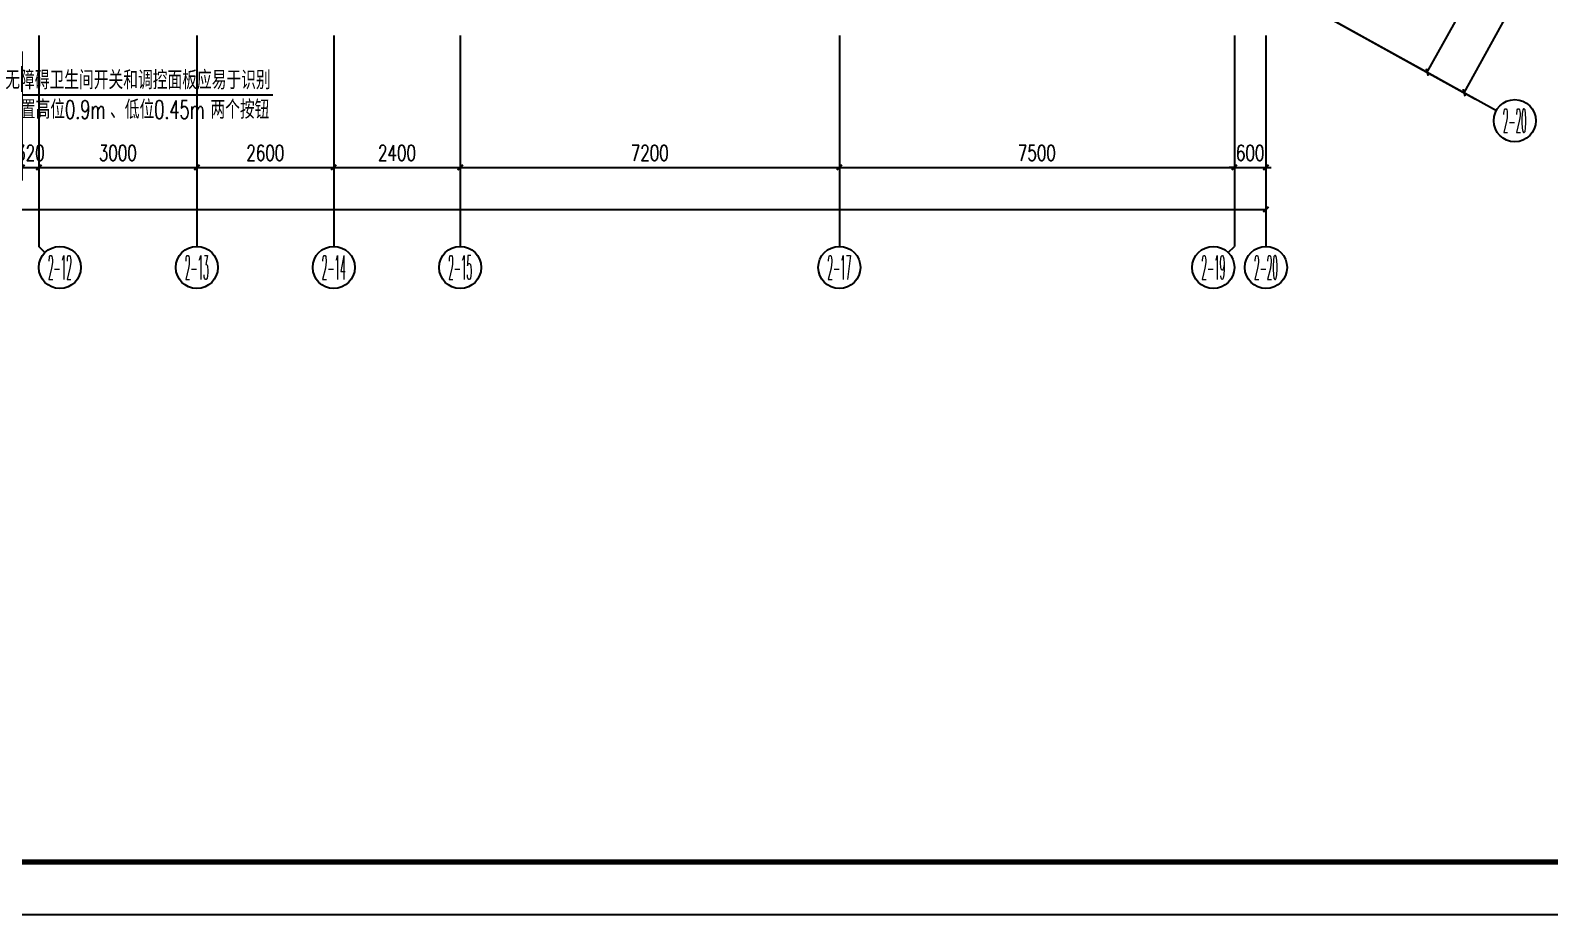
# Model space of a CAD drawing. Extents: x -9422388 to 15610651, y -1992469 to 953794.
# Drawn here: x -2832673 to -2803827, y -380398 to -363613 of the extents above; entities that cross this region are included whole.
import ezdxf
from ezdxf.enums import TextEntityAlignment as Align

# ---------------------------------------------------------------- set-up
doc = ezdxf.new("R2010")
doc.units = 0
doc.header["$LTSCALE"] = 1000
for name, color, linetype in [('AXIS_TEXT', 7, 'Continuous'), ('DIM-消防', 3, 'Continuous'), ('PUB_TITLE', 4, 'Continuous')]:
    doc.layers.add(name, color=color, linetype=linetype)
doc.styles.add('_TCH_AXIS', font='COMPLEX', dxfattribs={"bigfont": 'GBCBIG'})
doc.styles.add('_TCH_DIM_T3', font='SIMPLEX', dxfattribs={"width": 0.705882, "bigfont": 'GBCBIG'})
doc.styles.add('_TEL_DIM', font='SIMPLEX', dxfattribs={"width": 0.8, "height": 3.5, "bigfont": 'HZTXT'})
doc.styles.add('COMPLEX', font='COMPLEX')
doc.dimstyles.new('_TCH_ARCH&&100', dxfattribs={"dimtxt": 297.5, "dimasz": 100, "dimexe": 250, "dimexo": 300, "dimgap": 126.25, "dimtad": 1, "dimdec": 0, "dimzin": 0, "dimdsep": 46, "dimtxsty": '_TCH_DIM_T3', "dimblk": 'ARCHTICK', "dimcen": 0.09, "dimclrt": 7, "dimazin": 2, "dimtfac": 1, "dimtdec": 0, "dimtix": 1, "dimtmove": 2, "dimatfit": 3, "dimfxl": 0, "dimtolj": 1, "dimtzin": 0, "dimarcsym": 0})

# ---------------------------------------------------------------- blocks, each defined once
blk = doc.blocks.new('_ArchTick')
at = {"color": 0, "linetype": 'ByBlock', "const_width": 0.4}
blk.add_lwpolyline([(-0.5, -0.5), (0.5, 0.5)], dxfattribs=at)
blk = doc.blocks.new('*D2835')
at = {"color": 0, "lineweight": -2, "transparency": 16777216}
for p, q in [((1543921, -194365), (1546940, -196036)), ((1544412, -200087), (1546721, -195915)), ((1541612, -198538), (1544631, -200208))]:
    blk.add_line(p, q, dxfattribs=at)
at = {"layer": 'Defpoints', "color": 0, "transparency": 16777216}
for p in [(1543659, -194220), (1546721, -195915), (1541350, -198393)]:
    blk.add_point(p, dxfattribs=at)
at = {"color": 0, "lineweight": -2, "transparency": 16777216, "xscale": 100, "yscale": 100, "zscale": 100}
for p, rotation in [((1546721, -195915), 61.03914883823066), ((1544412, -200087), 241.0391488382307)]:
    blk.add_blockref('_ArchTick', p, dxfattribs=dict(at, rotation=rotation))
at = {"color": 7, "transparency": 16777216, "insert": (1545326, -197868), "char_height": 297.5, "attachment_point": 5, "rotation": 61.0391, "style": '_TCH_DIM_T3'}
blk.add_mtext('\\A1;4769', dxfattribs=at)
blk = doc.blocks.new('*D2837')
at = {"color": 0, "lineweight": -2, "transparency": 16777216}
for p, q in [((1546231, -190193), (1549949, -192250)), ((1545112, -200475), (1549731, -192129)), ((1541612, -198538), (1545331, -200596))]:
    blk.add_line(p, q, dxfattribs=at)
at = {"layer": 'Defpoints', "color": 0, "transparency": 16777216}
for p in [(1545968, -190047), (1549731, -192129), (1541350, -198393)]:
    blk.add_point(p, dxfattribs=at)
at = {"color": 0, "lineweight": -2, "transparency": 16777216, "xscale": 100, "yscale": 100, "zscale": 100}
for p, rotation in [((1549731, -192129), 61.0391488381117), ((1545112, -200475), 241.0391488381117)]:
    blk.add_blockref('_ArchTick', p, dxfattribs=dict(at, rotation=rotation))
at = {"color": 7, "transparency": 16777216, "insert": (1547181, -196169), "char_height": 297.5, "attachment_point": 5, "rotation": 61.0391, "style": '_TCH_DIM_T3'}
blk.add_mtext('\\A1;9538', dxfattribs=at)
blk = doc.blocks.new('*D2838')
at = {"color": 0, "lineweight": -2, "transparency": 16777216}
for p, q in [((1474530, -199693), (1474530, -202943)), ((1541350, -199693), (1541350, -202943)), ((1474530, -202693), (1541350, -202693))]:
    blk.add_line(p, q, dxfattribs=at)
at = {"layer": 'Defpoints', "color": 0, "transparency": 16777216}
for p in [(1474530, -199393), (1541350, -199393), (1541350, -202693)]:
    blk.add_point(p, dxfattribs=at)
at = {"color": 0, "lineweight": -2, "transparency": 16777216, "xscale": 100, "yscale": 100, "zscale": 100, "rotation": 180}
blk.add_blockref('_ArchTick', (1474530, -202693), dxfattribs=at)
at = {"color": 0, "lineweight": -2, "transparency": 16777216, "xscale": 100, "yscale": 100, "zscale": 100}
blk.add_blockref('_ArchTick', (1541350, -202693), dxfattribs=at)
at = {"color": 7, "transparency": 16777216, "insert": (1507940, -202418), "char_height": 297.5, "attachment_point": 5, "style": '_TCH_DIM_T3'}
blk.add_mtext('\\A1;66820', dxfattribs=at)
blk = doc.blocks.new('*D2846')
at = {"color": 0, "lineweight": -2, "transparency": 16777216}
for p, q in [((1517730, -199693), (1517730, -202143)), ((1518050, -199693), (1518050, -202143)), ((1517730, -201893), (1517630, -201893)), ((1517730, -201893), (1518050, -201893)), ((1518050, -201893), (1518150, -201893))]:
    blk.add_line(p, q, dxfattribs=at)
at = {"layer": 'Defpoints', "color": 0, "transparency": 16777216}
for p in [(1517730, -199393), (1518050, -199393), (1518050, -201893)]:
    blk.add_point(p, dxfattribs=at)
at = {"color": 0, "lineweight": -2, "transparency": 16777216, "xscale": 100, "yscale": 100, "zscale": 100}
blk.add_blockref('_ArchTick', (1517730, -201893), dxfattribs=at)
at = {"color": 0, "lineweight": -2, "transparency": 16777216, "xscale": 100, "yscale": 100, "zscale": 100, "rotation": 180}
blk.add_blockref('_ArchTick', (1518050, -201893), dxfattribs=at)
at = {"color": 7, "transparency": 16777216, "insert": (1517890, -201618), "char_height": 297.5, "attachment_point": 5, "style": '_TCH_DIM_T3'}
blk.add_mtext('\\A1;320', dxfattribs=at)
blk = doc.blocks.new('*D2847')
at = {"color": 0, "lineweight": -2, "transparency": 16777216}
for p, q in [((1518050, -199693), (1518050, -202143)), ((1521050, -199693), (1521050, -202143)), ((1518050, -201893), (1521050, -201893))]:
    blk.add_line(p, q, dxfattribs=at)
at = {"layer": 'Defpoints', "color": 0, "transparency": 16777216}
for p in [(1518050, -199393), (1521050, -199393), (1521050, -201893)]:
    blk.add_point(p, dxfattribs=at)
at = {"color": 0, "lineweight": -2, "transparency": 16777216, "xscale": 100, "yscale": 100, "zscale": 100, "rotation": 180}
blk.add_blockref('_ArchTick', (1518050, -201893), dxfattribs=at)
at = {"color": 0, "lineweight": -2, "transparency": 16777216, "xscale": 100, "yscale": 100, "zscale": 100}
blk.add_blockref('_ArchTick', (1521050, -201893), dxfattribs=at)
at = {"color": 7, "transparency": 16777216, "insert": (1519550, -201618), "char_height": 297.5, "attachment_point": 5, "style": '_TCH_DIM_T3'}
blk.add_mtext('\\A1;3000', dxfattribs=at)
blk = doc.blocks.new('*D2848')
at = {"color": 0, "lineweight": -2, "transparency": 16777216}
for p, q in [((1521050, -199693), (1521050, -202143)), ((1523650, -199693), (1523650, -202143)), ((1521050, -201893), (1523650, -201893))]:
    blk.add_line(p, q, dxfattribs=at)
at = {"layer": 'Defpoints', "color": 0, "transparency": 16777216}
for p in [(1521050, -199393), (1523650, -199393), (1523650, -201893)]:
    blk.add_point(p, dxfattribs=at)
at = {"color": 0, "lineweight": -2, "transparency": 16777216, "xscale": 100, "yscale": 100, "zscale": 100, "rotation": 180}
blk.add_blockref('_ArchTick', (1521050, -201893), dxfattribs=at)
at = {"color": 0, "lineweight": -2, "transparency": 16777216, "xscale": 100, "yscale": 100, "zscale": 100}
blk.add_blockref('_ArchTick', (1523650, -201893), dxfattribs=at)
at = {"color": 7, "transparency": 16777216, "insert": (1522350, -201618), "char_height": 297.5, "attachment_point": 5, "style": '_TCH_DIM_T3'}
blk.add_mtext('\\A1;2600', dxfattribs=at)
blk = doc.blocks.new('*D2849')
at = {"color": 0, "lineweight": -2, "transparency": 16777216}
for p, q in [((1523650, -199693), (1523650, -202143)), ((1526050, -199693), (1526050, -202143)), ((1523650, -201893), (1526050, -201893))]:
    blk.add_line(p, q, dxfattribs=at)
at = {"layer": 'Defpoints', "color": 0, "transparency": 16777216}
for p in [(1523650, -199393), (1526050, -199393), (1526050, -201893)]:
    blk.add_point(p, dxfattribs=at)
at = {"color": 0, "lineweight": -2, "transparency": 16777216, "xscale": 100, "yscale": 100, "zscale": 100, "rotation": 180}
blk.add_blockref('_ArchTick', (1523650, -201893), dxfattribs=at)
at = {"color": 0, "lineweight": -2, "transparency": 16777216, "xscale": 100, "yscale": 100, "zscale": 100}
blk.add_blockref('_ArchTick', (1526050, -201893), dxfattribs=at)
at = {"color": 7, "transparency": 16777216, "insert": (1524850, -201618), "char_height": 297.5, "attachment_point": 5, "style": '_TCH_DIM_T3'}
blk.add_mtext('\\A1;2400', dxfattribs=at)
blk = doc.blocks.new('*D2850')
at = {"color": 0, "lineweight": -2, "transparency": 16777216}
for p, q in [((1526050, -199693), (1526050, -202143)), ((1533250, -199693), (1533250, -202143)), ((1526050, -201893), (1533250, -201893))]:
    blk.add_line(p, q, dxfattribs=at)
at = {"layer": 'Defpoints', "color": 0, "transparency": 16777216}
for p in [(1526050, -199393), (1533250, -199393), (1533250, -201893)]:
    blk.add_point(p, dxfattribs=at)
at = {"color": 0, "lineweight": -2, "transparency": 16777216, "xscale": 100, "yscale": 100, "zscale": 100, "rotation": 180}
blk.add_blockref('_ArchTick', (1526050, -201893), dxfattribs=at)
at = {"color": 0, "lineweight": -2, "transparency": 16777216, "xscale": 100, "yscale": 100, "zscale": 100}
blk.add_blockref('_ArchTick', (1533250, -201893), dxfattribs=at)
at = {"color": 7, "transparency": 16777216, "insert": (1529650, -201618), "char_height": 297.5, "attachment_point": 5, "style": '_TCH_DIM_T3'}
blk.add_mtext('\\A1;7200', dxfattribs=at)
blk = doc.blocks.new('*D2851')
at = {"color": 0, "lineweight": -2, "transparency": 16777216}
for p, q in [((1533250, -199693), (1533250, -202143)), ((1540750, -199693), (1540750, -202143)), ((1533250, -201893), (1540750, -201893))]:
    blk.add_line(p, q, dxfattribs=at)
at = {"layer": 'Defpoints', "color": 0, "transparency": 16777216}
for p in [(1533250, -199393), (1540750, -199393), (1540750, -201893)]:
    blk.add_point(p, dxfattribs=at)
at = {"color": 0, "lineweight": -2, "transparency": 16777216, "xscale": 100, "yscale": 100, "zscale": 100, "rotation": 180}
blk.add_blockref('_ArchTick', (1533250, -201893), dxfattribs=at)
at = {"color": 0, "lineweight": -2, "transparency": 16777216, "xscale": 100, "yscale": 100, "zscale": 100}
blk.add_blockref('_ArchTick', (1540750, -201893), dxfattribs=at)
at = {"color": 7, "transparency": 16777216, "insert": (1537000, -201618), "char_height": 297.5, "attachment_point": 5, "style": '_TCH_DIM_T3'}
blk.add_mtext('\\A1;7500', dxfattribs=at)
blk = doc.blocks.new('*D2852')
at = {"color": 0, "lineweight": -2, "transparency": 16777216}
for p, q in [((1540750, -199693), (1540750, -202143)), ((1541350, -199693), (1541350, -202143)), ((1540750, -201893), (1540650, -201893)), ((1540750, -201893), (1541350, -201893)), ((1541350, -201893), (1541450, -201893))]:
    blk.add_line(p, q, dxfattribs=at)
at = {"layer": 'Defpoints', "color": 0, "transparency": 16777216}
for p in [(1540750, -199393), (1541350, -199393), (1541350, -201893)]:
    blk.add_point(p, dxfattribs=at)
at = {"color": 0, "lineweight": -2, "transparency": 16777216, "xscale": 100, "yscale": 100, "zscale": 100}
blk.add_blockref('_ArchTick', (1540750, -201893), dxfattribs=at)
at = {"color": 0, "lineweight": -2, "transparency": 16777216, "xscale": 100, "yscale": 100, "zscale": 100, "rotation": 180}
blk.add_blockref('_ArchTick', (1541350, -201893), dxfattribs=at)
at = {"color": 7, "transparency": 16777216, "insert": (1541050, -201618), "char_height": 297.5, "attachment_point": 5, "style": '_TCH_DIM_T3'}
blk.add_mtext('\\A1;600', dxfattribs=at)
blk = doc.blocks.new('_AXISO')
at = {"color": 0}
blk.add_circle((0, 0), 0.5, dxfattribs=at)
at = {"layer": 'AXIS_TEXT', "color": 0, "style": 'COMPLEX', "width": 1.041667}
blk.add_attdef('A', text='', height=0.56, dxfattribs=at).set_placement((-0.25, -0.28), (0.25, -0.28), align=Align.FIT)
blk = doc.blocks.new('34214')
at = {"color": 8}
for p, q in [((1542228.5, -198878.9), (1545724.6, -200813.6)), ((1518049.8, -199392.6), (1518049.8, -203392.6)), ((1521049.8, -199392.6), (1521049.8, -203392.6)), ((1523649.8, -199392.6), (1523649.8, -203392.6)), ((1526049.8, -199392.6), (1526049.8, -203392.6)), ((1533249.8, -199392.6), (1533249.8, -203392.6)), ((1540749.8, -199392.6), (1540749.8, -203392.6)), ((1541349.8, -199392.6), (1541349.8, -203392.6)), ((1518167, -203509.7), (1518049.8, -203392.6)), ((1540632.7, -203509.7), (1540749.8, -203392.6))]:
    blk.add_line(p, q, dxfattribs=at)
ref = blk.add_blockref('_AXISO', (1546074.5, -201007.3), dxfattribs=dict(at, xscale=800, yscale=800, zscale=800))
ref.add_attrib('A', '2-20', dxfattribs={"layer": 'AXIS_TEXT', "color": 8, "height": 452.55, "style": '_TCH_AXIS', "width": 0.2625}).set_placement((1545848.3, -201233.6), (1546300.8, -201233.6), align=Align.FIT)
ref = blk.add_blockref('_AXISO', (1518449.8, -203792.6), dxfattribs=dict(at, xscale=800, yscale=800, zscale=800))
ref.add_attrib('A', '2-12', dxfattribs={"layer": 'AXIS_TEXT', "color": 8, "height": 452.55, "style": '_TCH_AXIS', "width": 0.28}).set_placement((1518223.5, -204018.8), (1518676.1, -204018.8), align=Align.FIT)
ref = blk.add_blockref('_AXISO', (1521049.8, -203792.6), dxfattribs=dict(at, xscale=800, yscale=800, zscale=800))
ref.add_attrib('A', '2-13', dxfattribs={"layer": 'AXIS_TEXT', "color": 8, "height": 452.55, "style": '_TCH_AXIS', "width": 0.28}).set_placement((1520823.5, -204018.8), (1521276.1, -204018.8), align=Align.FIT)
ref = blk.add_blockref('_AXISO', (1523649.8, -203792.6), dxfattribs=dict(at, xscale=800, yscale=800, zscale=800))
ref.add_attrib('A', '2-14', dxfattribs={"layer": 'AXIS_TEXT', "color": 8, "height": 452.55, "style": '_TCH_AXIS', "width": 0.272727}).set_placement((1523423.5, -204018.8), (1523876.1, -204018.8), align=Align.FIT)
ref = blk.add_blockref('_AXISO', (1526049.8, -203792.6), dxfattribs=dict(at, xscale=800, yscale=800, zscale=800))
ref.add_attrib('A', '2-15', dxfattribs={"layer": 'AXIS_TEXT', "color": 8, "height": 452.55, "style": '_TCH_AXIS', "width": 0.28}).set_placement((1525823.5, -204018.8), (1526276.1, -204018.8), align=Align.FIT)
ref = blk.add_blockref('_AXISO', (1533249.8, -203792.6), dxfattribs=dict(at, xscale=800, yscale=800, zscale=800))
ref.add_attrib('A', '2-17', dxfattribs={"layer": 'AXIS_TEXT', "color": 8, "height": 452.55, "style": '_TCH_AXIS', "width": 0.28}).set_placement((1533023.5, -204018.8), (1533476.1, -204018.8), align=Align.FIT)
ref = blk.add_blockref('_AXISO', (1540349.8, -203792.6), dxfattribs=dict(at, xscale=800, yscale=800, zscale=800))
ref.add_attrib('A', '2-19', dxfattribs={"layer": 'AXIS_TEXT', "color": 8, "height": 452.55, "style": '_TCH_AXIS', "width": 0.28}).set_placement((1540123.5, -204018.8), (1540576.1, -204018.8), align=Align.FIT)
ref = blk.add_blockref('_AXISO', (1541349.8, -203792.6), dxfattribs=dict(at, xscale=800, yscale=800, zscale=800))
ref.add_attrib('A', '2-20', dxfattribs={"layer": 'AXIS_TEXT', "color": 8, "height": 452.55, "style": '_TCH_AXIS', "width": 0.2625}).set_placement((1541123.5, -204018.8), (1541576.1, -204018.8), align=Align.FIT)
for p1, p2, distance, picture, middle in [((1541349.8, -198392.6), (1545968.2, -190047.3), -4300, '*D2837', (1547180.7, -196168.9)), ((1541349.8, -198392.6), (1543659, -194219.9), -3500, '*D2835', (1545326.1, -197867.8)), ((1474529.8, -199392.6), (1541349.8, -199392.6), -3300, '*D2838', (1507939.8, -202417.6)), ((1517729.8, -199392.6), (1518049.8, -199392.6), -2500, '*D2846', (1517889.8, -201617.6)), ((1518049.8, -199392.6), (1521049.8, -199392.6), -2500, '*D2847', (1519549.8, -201617.6)), ((1521049.8, -199392.6), (1523649.8, -199392.6), -2500, '*D2848', (1522349.8, -201617.6)), ((1523649.8, -199392.6), (1526049.8, -199392.6), -2500, '*D2849', (1524849.8, -201617.6)), ((1526049.8, -199392.6), (1533249.8, -199392.6), -2500, '*D2850', (1529649.8, -201617.6)), ((1533249.8, -199392.6), (1540749.8, -199392.6), -2500, '*D2851', (1536999.8, -201617.6)), ((1540749.8, -199392.6), (1541349.8, -199392.6), -2500, '*D2852', (1541049.8, -201617.6))]:
    dim = blk.add_aligned_dim(p1=p1, p2=p2, distance=distance, dimstyle='_TCH_ARCH&&100', dxfattribs=at)
    dim.commit()
    dim.dimension.update_dxf_attribs({"geometry": picture, "text_midpoint": middle})

msp = doc.modelspace()

# ---------------------------------------------------------------- linework, layer by layer
at = {"layer": 'DIM-消防'}
msp.add_line((-2833259.95185, -364835.70985), (-2828070.8739, -364835.70985), dxfattribs=at)
at = {"layer": 'PUB_TITLE'}
msp.add_lwpolyline([(-2891974.25692, -380398.05939), (-2786874.25692, -380398.05939), (-2786874.25692, -320998.05939), (-2891974.25692, -320998.05939)], close=True, dxfattribs=at)
at = {"layer": 'PUB_TITLE', "const_width": 100}
msp.add_lwpolyline([(-2889474.25692, -379398.05939), (-2787874.25692, -379398.05939), (-2787874.25692, -321998.05939), (-2889474.25692, -321998.05939)], close=True, dxfattribs=at)

# ---------------------------------------------------------------- block references
msp.add_blockref('34214', (-4350562.63649, -164320.0857))

# ---------------------------------------------------------------- texts
at = {"layer": 'DIM-消防', "color": 7, "style": '_TEL_DIM'}
for s, width, p in [('无障碍卫生间开关和调控面板应易于识别', 0.8, (-2833149.73217, -364730.70985)), ('设置高位', 0.8, (-2833133.98413, -365290.70985)), ('0.9m', 0.64, (-2832013.98413, -365290.70985)), ('、低位', 0.8, (-2831160.6508, -365290.70985)), ('0.45m', 0.64, (-2830320.6508, -365290.70985)), ('两个按钮', 0.8, (-2829253.98413, -365290.70985))]:
    msp.add_text(s, height=350, dxfattribs=dict(at, width=width)).set_placement(p)

doc.saveas('drawing.dxf')
